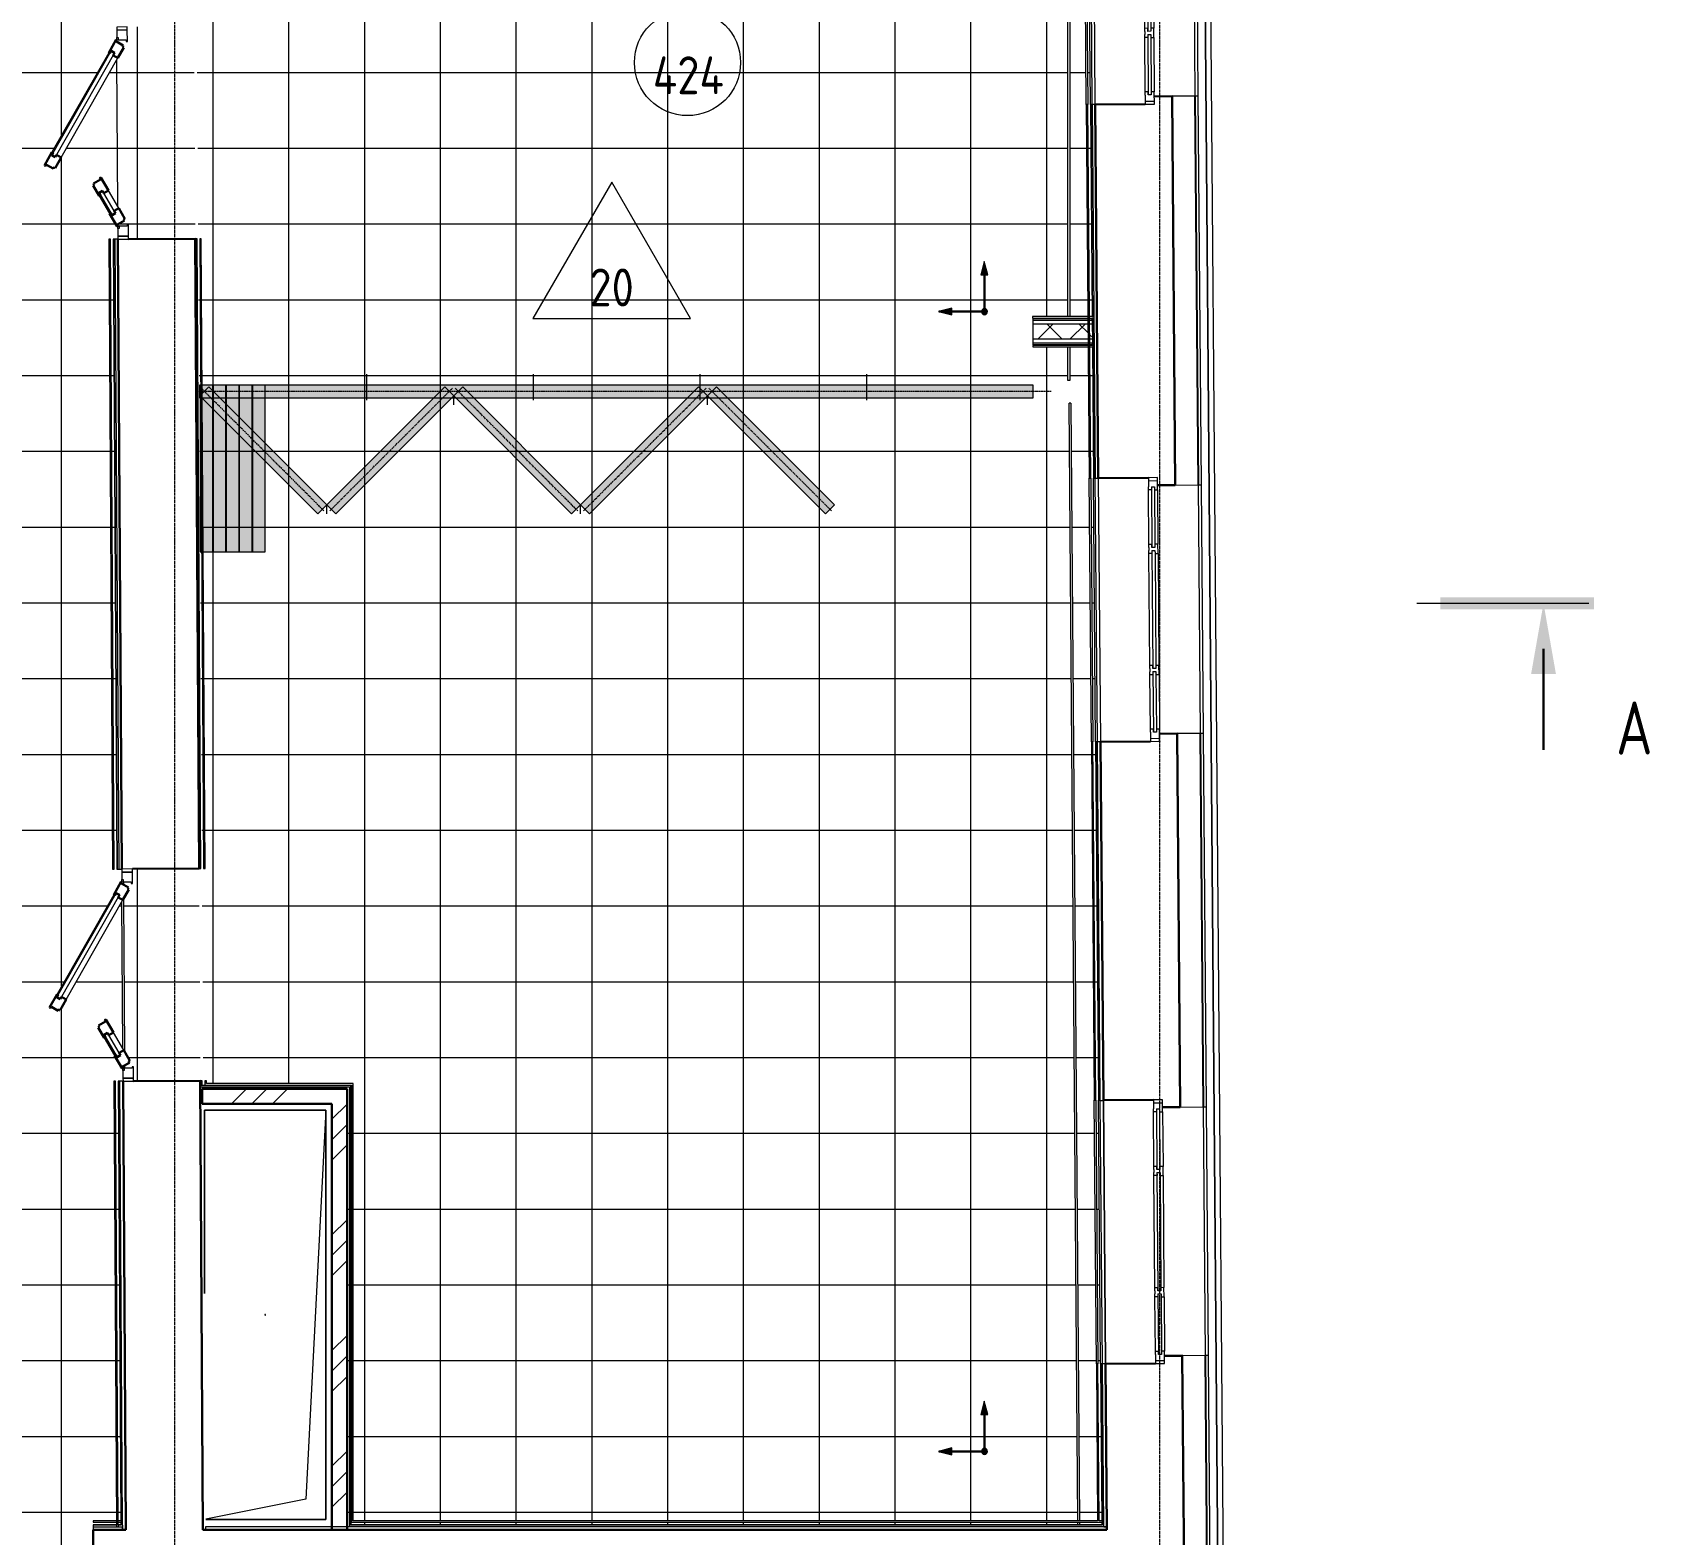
# Model space of a CAD drawing. Header units: millimetres. Extents: x -10915 to 62537, y -37640 to 44223.
# Drawn here: x 47909 to 58580, y 20563 to 30476 of the extents above; entities that cross this region are included whole.
import ezdxf

# ---------------------------------------------------------------- set-up
doc = ezdxf.new("R2010")
doc.units = ezdxf.units.MM
doc.linetypes.add('ADSK_Линия сетки', pattern=[25, 20, -2.5, 0, -2.5])
doc.linetypes.add('ADSK_Осевая', pattern=[14, 10, -2, 0, -2])
for name, color, linetype, lineweight in [('_ Окна', 7, 'Continuous', 9), ('Двери', 7, 'Continuous', 9), ('Марки', 7, 'Continuous', 20), ('Марки помещений', 7, 'Continuous', 20), ('Обобщенные модели', 7, 'Continuous', 18), ('Окна', 7, 'Continuous', 9), ('Оси', 7, 'Continuous', 9), ('Перекрытие', 7, 'Continuous', 18), ('Перекрытие штриховка', 7, 'Continuous', 18), ('Разрезы', 7, 'Continuous', 9), ('Стены внутренние', 7, 'Continuous', 18), ('Стены наружные', 7, 'Continuous', 18), ('Стены несущие', 7, 'Continuous', 30), ('Стены отделка', 7, 'Continuous', 30), ('Стены штриховка', 7, 'Continuous', 9), ('Узлы', 7, 'Continuous', 18)]:
    doc.layers.add(name, color=color, linetype=linetype, lineweight=lineweight)
doc.layers.add('Линии', color=7, linetype='Continuous', lineweight=9, true_color=0x00a600)
doc.styles.add('GOST Common_2', font='GOST_Common.ttf', dxfattribs={"width": 0.9, "height": 250})
doc.styles.add('GOST Common_5', font='GOST_Common.ttf', dxfattribs={"width": 0.8, "height": 350})
pattern_1 = [(45, (0, 0), (-381.661, 381.661), []), (45, (134.94, 0), (0, 763.322), []), (45, (-134.94, 0), (0, 763.322), [])]

# ---------------------------------------------------------------- blocks, each defined once
blk = doc.blocks.new('Дверь-Alumark_двупольная с глухим окном_S70 - 1400х2200 алюм ост Д30л-6298667-План полов 4-го этажа')
at = {"layer": 'Двери', "lineweight": 30}
for p, q in [((-81, 724), (-107, 679)), ((-107, 679), (-98, 674)), ((-98, 674), (-103, 666)), ((-103, 666), (-33, 626)), ((-85, 737), (-89, 729)), ((-89, 729), (-81, 724)), ((2, 687), (-85, 737)), ((-33, 626), (-16, 657)), ((-31, 666), (-18, 688)), ((-16, 657), (-31, 666)), ((-18, 688), (-3, 679)), ((-3, 679), (2, 687)), ((-219, 417), (-289, 377)), ((-284, 369), (-289, 377)), ((-269, 378), (-284, 369)), ((-271, 347), (-256, 356)), ((-254, 316), (-271, 347)), ((-256, 356), (-269, 378)), ((-254, 316), (-167, 366)), ((-215, 409), (-219, 417)), ((-206, 414), (-215, 409)), ((-180, 369), (-206, 414)), ((-172, 374), (-180, 369)), ((-167, 366), (-172, 374)), ((-406, 309), (-492, 259)), ((-492, 259), (-488, 252)), ((-488, 252), (-479, 257)), ((-479, 257), (-453, 212)), ((-453, 212), (-444, 217)), ((-444, 217), (-440, 209)), ((-440, 209), (-371, 249)), ((-417, 293), (-401, 302)), ((-404, 270), (-417, 293)), ((-401, 302), (-406, 309)), ((-388, 279), (-404, 270)), ((-371, 249), (-388, 279)), ((621, 249), (638, 279)), ((621, 249), (690, 209)), ((638, 279), (654, 270)), ((651, 302), (656, 309)), ((667, 293), (651, 302)), ((654, 270), (667, 293)), ((742, 259), (656, 309)), ((690, 209), (694, 217)), ((694, 217), (703, 212)), ((703, 212), (729, 257)), ((729, 257), (738, 252)), ((738, 252), (742, 259))]:
    blk.add_line(p, q, dxfattribs=at)
at = {"layer": 'Двери'}
for p, q in [((-31, 666), (-18, 688)), ((654, 270), (-31, 666)), ((-18, 688), (667, 293)), ((656, 309), (2, 687)), ((-33, 626), (621, 249)), ((-269, 378), (-417, 293)), ((-289, 377), (-406, 309)), ((-404, 270), (-256, 356)), ((-256, 356), (-269, 378)), ((-575, 255), (-575, 185)), ((-555, 255), (-575, 255)), ((-555, 185), (-555, 255)), ((-505, 255), (-555, 255)), ((-555, 255), (-555, 185)), ((-505, 246), (-505, 255)), ((-490, 246), (-505, 246)), ((-490, 194), (-490, 246)), ((-417, 293), (-404, 270)), ((-371, 249), (-254, 316)), ((667, 293), (654, 270)), ((755, 246), (740, 246)), ((740, 246), (740, 194)), ((755, 255), (755, 246)), ((805, 255), (755, 255)), ((825, 255), (805, 255)), ((805, 255), (805, 185)), ((805, 185), (805, 255)), ((825, 185), (825, 255)), ((-575, 185), (-555, 185)), ((-555, 185), (-480, 185)), ((-480, 194), (-490, 194)), ((-480, 185), (-480, 194)), ((740, 194), (730, 194)), ((730, 194), (730, 185)), ((730, 185), (805, 185)), ((805, 185), (825, 185))]:
    blk.add_line(p, q, dxfattribs=at)
blk = doc.blocks.new('Дверь-Alumark_двупольная с глухим окном_S70 - 1400х2200 алюм ост Д30л-4643773-План полов 4-го этажа')
at = {"layer": 'Двери', "lineweight": 30}
for p, q in [((-81, 724), (-107, 679)), ((-107, 679), (-98, 674)), ((-98, 674), (-103, 666)), ((-103, 666), (-33, 626)), ((-85, 737), (-89, 729)), ((-89, 729), (-81, 724)), ((2, 687), (-85, 737)), ((-33, 626), (-16, 657)), ((-31, 666), (-18, 688)), ((-16, 657), (-31, 666)), ((-18, 688), (-3, 679)), ((-3, 679), (2, 687)), ((-219, 417), (-289, 377)), ((-284, 369), (-289, 377)), ((-269, 378), (-284, 369)), ((-271, 347), (-256, 356)), ((-254, 316), (-271, 347)), ((-256, 356), (-269, 378)), ((-254, 316), (-167, 366)), ((-215, 409), (-219, 417)), ((-206, 414), (-215, 409)), ((-180, 369), (-206, 414)), ((-172, 374), (-180, 369)), ((-167, 366), (-172, 374)), ((-406, 309), (-492, 259)), ((-492, 259), (-488, 252)), ((-488, 252), (-479, 257)), ((-479, 257), (-453, 212)), ((-453, 212), (-444, 217)), ((-444, 217), (-440, 209)), ((-440, 209), (-371, 249)), ((-417, 293), (-401, 302)), ((-404, 270), (-417, 293)), ((-401, 302), (-406, 309)), ((-388, 279), (-404, 270)), ((-371, 249), (-388, 279)), ((621, 249), (638, 279)), ((621, 249), (690, 209)), ((638, 279), (654, 270)), ((651, 302), (656, 309)), ((667, 293), (651, 302)), ((654, 270), (667, 293)), ((742, 259), (656, 309)), ((690, 209), (694, 217)), ((694, 217), (703, 212)), ((703, 212), (729, 257)), ((729, 257), (738, 252)), ((738, 252), (742, 259))]:
    blk.add_line(p, q, dxfattribs=at)
at = {"layer": 'Двери'}
for p, q in [((-31, 666), (-18, 688)), ((654, 270), (-31, 666)), ((-18, 688), (667, 293)), ((656, 309), (2, 687)), ((-33, 626), (621, 249)), ((-269, 378), (-417, 293)), ((-289, 377), (-406, 309)), ((-404, 270), (-256, 356)), ((-256, 356), (-269, 378)), ((-575, 255), (-575, 185)), ((-555, 255), (-575, 255)), ((-555, 185), (-555, 255)), ((-505, 255), (-555, 255)), ((-555, 255), (-555, 185)), ((-505, 246), (-505, 255)), ((-490, 246), (-505, 246)), ((-490, 194), (-490, 246)), ((-417, 293), (-404, 270)), ((-371, 249), (-254, 316)), ((667, 293), (654, 270)), ((755, 246), (740, 246)), ((740, 246), (740, 194)), ((755, 255), (755, 246)), ((805, 255), (755, 255)), ((825, 255), (805, 255)), ((805, 255), (805, 185)), ((805, 185), (805, 255)), ((825, 185), (825, 255)), ((-575, 185), (-555, 185)), ((-555, 185), (-480, 185)), ((-480, 194), (-490, 194)), ((-480, 185), (-480, 194)), ((740, 194), (730, 194)), ((730, 194), (730, 185)), ((730, 185), (805, 185)), ((805, 185), (825, 185))]:
    blk.add_line(p, q, dxfattribs=at)
blk = doc.blocks.new('окно трехпол с фрамугой - 1700-2320_h_ _нов_-V24-План полов 4-го этажа')
at = {"layer": '_ Окна', "lineweight": 18}
for p, q in [((-790, 135), (-870, 135)), ((-870, 135), (-870, 75)), ((-810, 95), (-810, 115)), ((-810, 115), (-790, 115)), ((-790, 115), (-790, 135)), ((-370, 135), (-430, 135)), ((-430, 135), (-430, 115)), ((-430, 115), (-410, 115)), ((-410, 115), (-410, 95)), ((-390, 95), (-390, 115)), ((-390, 115), (-370, 115)), ((-370, 115), (-370, 135)), ((430, 135), (370, 135)), ((370, 135), (370, 115)), ((370, 115), (390, 115)), ((390, 115), (390, 95)), ((410, 95), (410, 115)), ((410, 115), (430, 115)), ((430, 115), (430, 135)), ((790, 135), (790, 115)), ((870, 135), (790, 135)), ((790, 115), (810, 115)), ((810, 115), (810, 95)), ((870, 75), (870, 135)), ((-870, 75), (-810, 75)), ((-810, 95), (-790, 95)), ((-790, 75), (-810, 75)), ((-790, 95), (-790, 75)), ((-430, 95), (-430, 75)), ((-410, 95), (-430, 95)), ((-410, 75), (-430, 75)), ((-410, 75), (-390, 75)), ((-390, 95), (-370, 95)), ((-370, 75), (-390, 75)), ((-370, 95), (-370, 75)), ((370, 95), (370, 75)), ((390, 95), (370, 95)), ((390, 75), (370, 75)), ((390, 75), (410, 75)), ((410, 95), (430, 95)), ((430, 75), (410, 75)), ((430, 95), (430, 75)), ((790, 95), (790, 75)), ((810, 95), (790, 95)), ((810, 75), (790, 75)), ((810, 75), (870, 75))]:
    blk.add_line(p, q, dxfattribs=at)
at = {"layer": '_ Окна'}
for p, q in [((-850, 75), (-850, 135)), ((-790, 115), (-430, 115)), ((-370, 115), (370, 115)), ((430, 115), (790, 115)), ((850, 75), (850, 135)), ((-810, 95), (-410, 95)), ((-390, 95), (390, 95)), ((410, 95), (810, 95))]:
    blk.add_line(p, q, dxfattribs=at)
at = {"layer": 'Окна'}
for p, q in [((-790, 135), (-430, 135)), ((-370, 135), (370, 135)), ((430, 135), (790, 135)), ((-430, 75), (-790, 75)), ((370, 75), (-370, 75)), ((790, 75), (430, 75))]:
    blk.add_line(p, q, dxfattribs=at)
blk = doc.blocks.new('GM_Отверстие прямоугольное _в плите_ - Отверстие-6220774-План полов 4-го этажа')
at = {"layer": 'Обобщенные модели'}
for p, q in [((-400, -1350), (-400, 1350)), ((-400, 1350), (391, 1350)), ((391, 1350), (-400, 1350)), ((-400, 1350), (-400, -1350)), ((-267, 1217), (391, 1348)), ((-400, -1350), (-267, 1217)), ((400, -140), (400, -1350)), ((400, -1350), (400, -140)), ((400, -1350), (-400, -1350)), ((-400, -1350), (400, -1350))]:
    blk.add_line(p, q, dxfattribs=at)
for start, end in [(360, 180), (180, 360), (60, 165), (300, 360), (195, 270)]:
    blk.add_arc((0, 0), 2.5, start, end, dxfattribs=at)
blk = doc.blocks.new('ADSK_Марка_Помещение_ОдноЗначение - Номер-159740-План полов 4-го этажа')
at = {"layer": 'Марки помещений'}
blk.add_circle((0, 0), 3.5, dxfattribs=at)
blk = doc.blocks.new('ADSK_Марка_ПерекрытиеПол - Экземпляр_Отделка пола-158379-План полов 4-го этажа')
at = {"layer": 'Марки', "color": 1, "true_color": 0xff0000}
for p, q in [((0, 9), (-5.2, 0)), ((5.2, 0), (0, 9)), ((-5.2, 0), (5.2, 0))]:
    blk.add_line(p, q, dxfattribs=at)
blk = doc.blocks.new('Разрез - Номер вида сзади_3_5 мм-16063-План полов 4-го этажа')
at = {"layer": 'Разрезы'}
for points in [[(9.8, 0.4), (9.8, -0.39), (-0.33, -0.39), (-0.33, 0.4)], [(2.18, -4.67), (3, 0), (3.82, -4.67)]]:
    blk.add_hatch(color=256, dxfattribs=at).paths.add_polyline_path(points)
at = {"layer": 'Разрезы', "lineweight": 30}
blk.add_line((3, -3), (3, -9.66), dxfattribs=at)

msp = doc.modelspace()

# ---------------------------------------------------------------- hatches: boundary and pattern name
at = {"layer": 'Перекрытие штриховка', "lineweight": 9, "true_color": 0x787878}
h = msp.add_hatch(dxfattribs=at)
h.set_pattern_fill('FP_19', color=8, style=0, pattern_type=2)
h.set_pattern_definition([(270, (102.2, 44711.3), (500, 3e-14), []), (0, (102.2, 44711.3), (0, 500), [])])
h.paths.add_polyline_path([(48397.821, 36552.623), (48399.749, 36554.61), (48397.809, 36554.61), (48397.821, 36552.743)])
h.paths.add_polyline_path([(46290.893, 12814.342), (48550.822, 12814.342), (48606.423, 18025.282), (48616.416, 18024.642), (48560.823, 12814.342), (48578.824, 12814.342), (48634.421, 18024.983), (48666.423, 18024.962), (48666.419, 18109.516), (48662.803, 18107.479), (48508.222, 18381.942), (48516.064, 18386.359), (48511.157, 18395.072), (48556.465, 18420.59), (48551.558, 18429.303), (48559.4, 18433.719), (48668.713, 18239.629), (48679.062, 19209.574), (48260.105, 18501.476), (48252.36, 18506.059), (48247.268, 18497.452), (48202.514, 18523.931), (48197.422, 18515.325), (48189.676, 18519.908), (48675.973, 19341.82), (48680.445, 19339.174), (48681.143, 19424.562), (48649.358, 19424.903), (48655.767, 20025.573), (48637.766, 20025.573), (48631.359, 19425.095), (48621.36, 19425.202), (48627.766, 20025.573), (48310.189, 20025.573), (48310.189, 20035.573), (48627.872, 20035.573), (48628.064, 20053.573), (48310.189, 20053.573), (48310.189, 20627.573), (48464.986, 20627.573), (48464.878, 20645.573), (48310.189, 20645.573), (48310.189, 20655.573), (48464.818, 20655.573), (48447.492, 23554.964), (48457.492, 23555.024), (48475.492, 20655.573), (48492.819, 20655.573), (48475.492, 23555.131), (48507.491, 23555.323), (48506.468, 23640.413), (48502.496, 23638.089), (48343.369, 23909.94), (48351.136, 23914.487), (48346.085, 23923.117), (48390.962, 23949.386), (48385.91, 23958.016), (48393.677, 23962.563), (48506.206, 23770.319), (48500.41, 24740.301), (48093.297, 24025.328), (48085.476, 24029.781), (48080.528, 24021.091), (48035.34, 24046.822), (48030.392, 24038.132), (48022.571, 24042.585), (48495.12, 24872.478), (48499.635, 24869.907), (48499.125, 24955.298), (48467.125, 24955.178), (48442.29, 29111.032), (48474.29, 29111.223), (48473.267, 29196.314), (48469.126, 29194.279), (48310.168, 29465.841), (48317.935, 29470.388), (48312.883, 29479.018), (48357.761, 29505.287), (48352.709, 29513.917), (48360.476, 29518.463), (48473.005, 29326.22), (48467.209, 30296.202), (48060.096, 29581.229), (48052.275, 29585.682), (48047.326, 29576.992), (48002.139, 29602.723), (47997.19, 29594.033), (47989.369, 29598.486), (48461.919, 30428.379), (48466.434, 30425.808), (48465.924, 30511.198), (48433.923, 30511.198), (48397.821, 36552.623), (48379.82, 36552.623), (48415.925, 30510.9), (48405.923, 30511.079), (48369.927, 36524.807), (48034.725, 36527.033), (48035.123, 36537.03), (48369.927, 36534.808), (48369.807, 36552.809), (48034.911, 36555.032), (48034.725, 36587.034), (47949.732, 36587.598), (47952.301, 36583.081), (47678.463, 36427.395), (47674.015, 36435.219), (47664.766, 36431.255), (47639.621, 36475.481), (47630.928, 36470.539), (47626.48, 36478.363), (47820.128, 36588.458), (46850.149, 36594.897), (47559.931, 36178.798), (47555.379, 36171.034), (47564.006, 36165.976), (47537.708, 36121.117), (47546.335, 36116.059), (47541.783, 36108.295), (46717.916, 36591.274), (46720.544, 36595.757), (46635.153, 36596.191), (46634.822, 36564.325), (46001.854, 36568.526), (46001.854, 36550.526), (46634.822, 36546.325), (46634.755, 36536.325), (46001.854, 36540.526), (46001.854, 20655.573), (46135.852, 20655.573), (46135.852, 36525), (46147.852, 36525), (46147.852, 20655.573), (46420.189, 20655.573), (46420.189, 20645.573), (46147.852, 20645.573), (46147.852, 20627.573), (46420.189, 20627.573), (46420.189, 20085.573), (46437.5, 20085.573), (46437.5, 20065.573), (46420.189, 20065.573), (46420.189, 20053.573), (46168.189, 20053.573), (46168.189, 20035.573), (46420.189, 20035.573), (46420.189, 20025.573), (46168.189, 20025.573), (46168.189, 12814.342)])
h.paths.add_polyline_path([(46158.189, 12814.342), (46158.189, 20025.573), (46155.189, 20025.573), (46155.189, 12814.342)])
h.paths.add_polyline_path([(48667.411, 18117.636), (48667.454, 18121.575), (48665.737, 18120.609), (48666.633, 18119.019)])
h.paths.add_polyline_path([(48680.322, 19327.628), (48680.364, 19331.567), (48678.627, 19328.631)])
h.paths.add_polyline_path([(48656.066, 20053.573), (48657.767, 20055.573), (48656.087, 20055.573)])
h.paths.add_polyline_path([(48637.873, 20035.573), (48655.874, 20035.573), (48655.767, 20053.573), (48638.065, 20053.573)])
h.paths.add_polyline_path([(46155.189, 20053.573), (46155.189, 20055.573), (46153.262, 20055.5)])
h.paths.add_polyline_path([(46158.189, 20035.573), (46158.189, 20053.573), (46155.189, 20053.573), (46155.189, 20035.573)])
h.paths.add_polyline_path([(48688.153, 20061.51), (48688.153, 20065.573), (48668.195, 20065.573), (48668.195, 20061.723), (48685.458, 20061.538)])
h.paths.add_polyline_path([(45973.854, 20627.573), (45991.854, 20627.573), (45991.854, 20645.573), (45973.854, 20645.573)])
h.paths.add_polyline_path([(48492.986, 20627.573), (48492.819, 20645.573), (48474.878, 20645.573), (48475.492, 20627.573), (48492.879, 20627.573)])
h.paths.add_polyline_path([(48494.998, 20625.573), (48494.879, 20627.573), (48492.986, 20627.573), (48494.986, 20625.584)])
h.paths.add_polyline_path([(46135.852, 20627.573), (46135.852, 20645.573), (46001.854, 20645.573), (46001.854, 20627.573), (46123.189, 20627.573)])
h.paths.add_polyline_path([(45991.854, 20655.573), (45991.854, 36540.592), (45973.854, 36540.712), (45973.854, 20655.573)])
h.paths.add_polyline_path([(48506.935, 23648.321), (48506.468, 23652.001), (48505.212, 23651.265), (48506.468, 23649.119)])
h.paths.add_polyline_path([(48499.704, 24858.36), (48499.125, 24861.323), (48497.993, 24859.335), (48499.125, 24858.69)])
h.paths.add_polyline_path([(48439.126, 24954.939), (48414.291, 29110.865), (48424.291, 29110.925), (48449.126, 24954.999), (48442.29, 24954.958)])
h.paths.add_polyline_path([(48473.734, 29204.222), (48473.267, 29207.901), (48472.011, 29207.166), (48473.267, 29205.02)])
h.paths.add_polyline_path([(48466.503, 30414.261), (48465.924, 30417.224), (48464.792, 30415.235), (48465.924, 30414.591)])
h.paths.add_polyline_path([(45973.854, 36568.712), (45971.854, 36570.252), (45971.854, 36568.725)])
h.paths.add_polyline_path([(45991.854, 36550.592), (45991.854, 36568.593), (45973.854, 36568.526), (45973.854, 36550.712)])
h.paths.add_polyline_path([(47939.159, 36585.962), (47942.125, 36587.649), (47938.186, 36587.675)])
h.paths.add_polyline_path([(46731.095, 36593.981), (46731.095, 36595.687), (46728.152, 36595.706)])
h = msp.add_hatch(dxfattribs=at)
h.set_pattern_fill('FP_50', color=8, style=0, pattern_type=2)
h.set_pattern_definition([(0, (-21897.8, 26211.3), (0, 500), []), (90, (-21897.8, 26211.3), (-500, 3e-14), [])])
h.paths.add_polyline_path([(50000.929, 20615.573), (50000.929, 23518.09), (49037.723, 23518.09), (49037.801, 23505.09), (49985.871, 23505.09), (49985.871, 20615.573)])
h.paths.add_polyline_path([(54968.647, 20625.573), (54968.485, 20627.573), (54966.631, 20627.573), (54968.631, 20625.589)])
h.paths.add_polyline_path([(50012.929, 20627.573), (54807.445, 20627.573), (54807.305, 20645.573), (50015.929, 20645.573), (50015.929, 23530.09), (50010.929, 23530.09), (50010.929, 23528.09), (50012.929, 23528.09), (50012.929, 20645.573)])
h.paths.add_polyline_path([(50010.929, 20625.573), (50012.929, 20627.573), (50010.929, 20627.573)])
h.paths.add_polyline_path([(54966.485, 20627.573), (54966.631, 20627.573), (54966.404, 20645.573), (54819.305, 20645.573), (54819.617, 20627.573), (54966.404, 20627.573)])
h.paths.add_polyline_path([(54819.227, 20655.573), (54938.404, 20655.573), (54875.762, 28400.824), (54754.282, 28400.824), (54754.282, 28178.462), (54742.282, 28178.462), (54742.282, 28400.824), (54510.563, 28400.824), (54510.563, 28410.824), (54742.282, 28410.824), (54742.282, 28413.824), (54510.189, 28413.824), (54510.189, 28587.824), (54742.282, 28587.824), (54742.282, 28590.824), (54509.027, 28590.824), (54510.189, 28600.824), (54742.282, 28600.824), (54742.282, 35989.794), (53089.296, 35989.794), (53089.296, 36491.246), (48980.02, 36520.998), (49015.914, 30514.485), (49005.914, 30514.425), (48969.84, 36549.07), (48959.852, 36549), (49037.651, 23530.09), (49047.652, 23530.09), (49047.481, 23558.55), (49057.482, 23558.55), (49057.652, 23540.09), (50025.929, 23540.09), (50025.929, 20655.573), (54807.227, 20655.573), (54749.695, 28028.464), (54761.695, 28028.558), (54818.88, 20700.049)])
h.paths.add_polyline_path([(54966.404, 20655.573), (54902.841, 28400.824), (54885.763, 28400.824), (54948.404, 20655.573), (54960.04, 20655.573)])
h.paths.add_polyline_path([(48577.49, 23555.741), (49017.482, 23558.43), (49009.112, 24958.345), (48569.126, 24955.298), (48569.243, 24860.715), (48560.691, 24860.718), (48560.632, 24870.664), (48510.389, 24870.353), (48510.498, 24852.214), (48543.181, 24833.604), (48538.232, 24824.914), (48546.053, 24820.461), (48511.055, 24758.996), (48517.074, 23751.753), (48552.805, 23690.711), (48545.037, 23686.164), (48550.089, 23677.534), (48517.631, 23658.535), (48517.739, 23640.385), (48567.982, 23640.686), (48567.982, 23650.686), (48576.922, 23650.739), (48577.478, 23557.792)])
h.paths.add_polyline_path([(49039.115, 24958.525), (49014.28, 29114.45), (49024.28, 29114.51), (49049.115, 24958.584)])
h.paths.add_polyline_path([(54754.282, 28410.824), (54875.681, 28410.824), (54875.657, 28413.824), (54754.282, 28413.824)])
h.paths.add_polyline_path([(54903.642, 28410.824), (54903.682, 28410.824), (54902.841, 28413.824), (54885.657, 28413.824), (54885.682, 28410.824), (54903.561, 28410.824)])
h.paths.add_polyline_path([(54892.833, 28587.824), (54902.251, 28587.824), (54902.146, 28590.824), (54884.226, 28590.824), (54884.25, 28587.824), (54892.769, 28587.824)])
h.paths.add_polyline_path([(54819.617, 28587.824), (54874.25, 28587.824), (54874.226, 28590.824), (54754.282, 28590.824), (54754.282, 28587.824)])
h.paths.add_polyline_path([(54892.769, 28600.824), (54902.146, 28600.824), (54842.159, 36017.794), (54754.282, 36017.794), (54754.282, 35999.794), (54824.304, 35999.794), (54884.145, 28600.824), (54890.833, 28600.824)])
h.paths.add_polyline_path([(54819.617, 28600.824), (54874.145, 28600.824), (54814.304, 35989.794), (54754.282, 35989.794), (54754.282, 28600.824)])
h.paths.add_polyline_path([(48544.289, 29111.642), (48984.28, 29114.331), (48975.915, 30514.246), (48535.925, 30511.198), (48536.042, 30416.616), (48527.49, 30416.618), (48527.431, 30426.564), (48475.43, 30426.564), (48475.342, 30441.253), (48466.342, 30441.2), (48466.434, 30425.808), (48469.187, 30422.955), (48466.48, 30418.2), (48466.503, 30414.261), (48509.979, 30389.505), (48505.031, 30380.815), (48512.503, 30375.748), (48467.209, 30296.202), (48473.267, 29325.772), (48519.603, 29246.611), (48511.942, 29241.884), (48516.888, 29233.435), (48473.717, 29207.166), (48474.296, 29203.262), (48477.062, 29198.536), (48473.78, 29196.614), (48474.296, 29181.225), (48482.871, 29181.276), (48482.871, 29196.276), (48534.781, 29196.586), (48534.781, 29206.587), (48543.721, 29206.64), (48544.279, 29113.271)])
h.paths.add_polyline_path([(54742.282, 35999.794), (54742.282, 36017.794), (53119.296, 36017.794), (53119.296, 36019.794), (53117.296, 36019.794), (53117.296, 36491.043), (53099.296, 36491), (53099.296, 35999.794), (53223.296, 35999.794)])
h.paths.add_polyline_path([(53117.296, 36501.044), (53117.296, 36519.044), (48979.853, 36549), (48980.02, 36530.998), (53099.296, 36501.174)])
h.paths.add_polyline_path([(53117.296, 36519.044), (53119.296, 36521.03), (53117.296, 36521.03)])
h.paths.add_polyline_path([(53129.296, 36550.958), (53129.296, 36553.219), (49377.982, 36578.118), (53123.518, 36551)])
at = {"layer": 'Стены внутренние', "lineweight": 9}
h = msp.add_hatch(dxfattribs=at)
h.set_pattern_fill('FP_3', color=256, style=0, pattern_type=2)
h.set_pattern_definition([(45, (0, 0), (-106.066, 106.066), []), (135, (0, 0), (-106.066, -106.066), [])])
h.paths.add_polyline_path([(54885.358, 28450.824), (54910.189, 28450.824), (54910.189, 28550.824), (54884.549, 28550.824)])
h.paths.add_polyline_path([(54518.7, 28450.824), (54875.358, 28450.824), (54874.549, 28550.824), (54510.189, 28550.824), (54510.189, 28450.824)])
h = msp.add_hatch(dxfattribs=at)
h.set_pattern_fill('FP_1', color=256, style=0, pattern_type=2)
h.set_pattern_definition(pattern_1)
h.paths.add_polyline_path([(49045.871, 23405.09), (49985.871, 23405.09), (49985.871, 23505.09), (49037.806, 23504.223), (49038.398, 23405.09)])
h = msp.add_hatch(dxfattribs=at)
h.set_pattern_fill('FP_1', color=256, style=0, pattern_type=2)
h.set_pattern_definition(pattern_1)
h.paths.add_polyline_path([(49985.871, 20595.573), (49985.871, 23405.09), (49885.871, 23405.09), (49885.871, 20595.573), (49890.559, 20595.573)])
at = {"layer": 'Узлы', "true_color": 0xff0000}
for points in [[(54168.459, 28875.119), (54214.067, 28875.119), (54190.442, 28963.29), (54171.682, 28888.045)], [(53977.03, 28611.092), (53977.03, 28656.7), (53888.86, 28633.075), (53950.433, 28617.723)], [(54191.682, 28613.075), (54196.858, 28613.757), (54204.247, 28617.723), (54205.824, 28618.933), (54209.002, 28623.075), (54211, 28627.899), (54211.682, 28633.075), (54211, 28638.251), (54209.002, 28643.075), (54205.824, 28647.217), (54201.682, 28650.396), (54196.858, 28652.394), (54191.682, 28653.075), (54186.505, 28652.394), (54181.682, 28650.396), (54177.539, 28647.217), (54174.361, 28643.075), (54172.363, 28638.251), (54171.682, 28633.075), (54172.363, 28627.899), (54174.361, 28623.075), (54179.116, 28617.723), (54181.682, 28615.755), (54186.505, 28613.757)], [(54214.067, 21355.119), (54190.442, 21443.29), (54168.459, 21355.119)], [(53977.03, 21091.092), (53977.03, 21136.7), (53888.86, 21113.075)], [(54191.682, 21093.075), (54196.858, 21093.757), (54201.682, 21095.755), (54205.824, 21098.933), (54209.002, 21103.075), (54211, 21107.899), (54211.682, 21113.075), (54211, 21118.251), (54209.002, 21123.075), (54205.824, 21127.217), (54201.682, 21130.396), (54196.858, 21132.394), (54191.682, 21133.075), (54186.505, 21132.394), (54181.682, 21130.396), (54177.539, 21127.217), (54174.361, 21123.075), (54172.363, 21118.251), (54171.682, 21113.075), (54172.363, 21107.899), (54174.361, 21103.075), (54177.539, 21098.933), (54181.682, 21095.755), (54186.505, 21093.757)]]:
    msp.add_hatch(color=1, dxfattribs=at).paths.add_polyline_path(points)
at = {"layer": 'Узлы', "true_color": 0xffffff}
h = msp.add_hatch(color=7, dxfattribs=at)
h.paths.add_polyline_path([(49275.05, 28065), (54512.567, 28065), (54512.567, 28149), (49030.05, 28149), (49030.552, 28065), (49273.05, 28065)])
h.paths.add_polyline_path([(49020.552, 28065), (49019.116, 28149), (49012.449, 28149), (49012.449, 28065), (49019.116, 28065)])
for points in [[(49027.78, 28065), (49030.552, 28065), (49030.05, 28149), (49020.05, 28149), (49020.552, 28065)], [(49036.623, 27049), (49030.552, 28065), (49020.552, 28065), (49026.623, 27049), (49031.653, 27049)], [(49187.05, 27049), (49187.05, 28065), (49103.05, 28065), (49103.05, 27049)], [(49273.05, 27049), (49273.05, 28065), (49189.05, 28065), (49189.05, 27049)], [(49359.05, 27049), (49359.05, 28065), (49275.05, 28065), (49275.05, 27049), (49352.952, 27049)], [(49445.05, 27049), (49445.05, 28065), (49361.05, 28065), (49361.05, 27049)], [(49912.089, 27299.484), (50677.605, 28065), (50558.811, 28065), (49852.692, 27358.881)], [(51467.724, 27299.484), (51527.121, 27358.881), (50821.002, 28065), (50702.208, 28065)], [(51586.518, 27299.484), (52352.034, 28065), (52233.24, 28065), (51527.121, 27358.881)], [(53142.153, 27299.484), (53201.55, 27358.881), (52495.431, 28065), (52376.637, 28065), (52975.986, 27465.651)]]:
    msp.add_hatch(color=7, dxfattribs=at).paths.add_polyline_path(points)
h = msp.add_hatch(color=7, dxfattribs=at)
h.paths.add_polyline_path([(49101.05, 27049), (49101.05, 28065), (49030.552, 28065), (49036.623, 27049), (49055.188, 27049)])
h.paths.add_polyline_path([(49026.623, 27049), (49020.552, 28065), (49017.05, 28065), (49017.05, 27049), (49024.28, 27049)])
h = msp.add_hatch(color=7, dxfattribs=at)
h.paths.add_polyline_path([(49793.295, 27299.484), (49852.692, 27358.881), (49445.05, 27766.524), (49445.05, 27647.73)])
h.paths.add_polyline_path([(49361.05, 27731.73), (49361.05, 27850.524), (49359.05, 27852.524), (49359.05, 27733.73)])
h.paths.add_polyline_path([(49275.05, 27817.73), (49275.05, 27936.524), (49273.05, 27938.524), (49273.05, 27819.73)])
h.paths.add_polyline_path([(49189.05, 27903.73), (49189.05, 28022.524), (49187.05, 28024.524), (49187.05, 27905.73)])
h.paths.add_polyline_path([(49103.05, 27989.73), (49103.05, 28065), (49101.05, 28065), (49101.05, 27991.73)])

# ---------------------------------------------------------------- linework, layer by layer
at = {"layer": 'Линии', "color": 1, "lineweight": 18, "true_color": 0xff0000}
for p, q in [((54190.442, 28963.29), (54168.459, 28875.119)), ((54214.067, 28875.119), (54190.442, 28963.29)), ((54168.459, 28875.119), (54214.067, 28875.119)), ((53977.03, 28656.7), (53888.86, 28633.075)), ((53888.86, 28633.075), (53977.03, 28611.092)), ((53977.03, 28611.092), (53977.03, 28656.7)), ((54190.442, 21443.29), (54168.459, 21355.119)), ((54168.459, 21355.119), (54214.067, 21355.119)), ((54214.067, 21355.119), (54190.442, 21443.29)), ((53977.03, 21136.7), (53888.86, 21113.075)), ((53977.03, 21091.092), (53977.03, 21136.7)), ((53888.86, 21113.075), (53977.03, 21091.092))]:
    msp.add_line(p, q, dxfattribs=at)
at = {"layer": 'Линии', "color": 1, "lineweight": 30, "true_color": 0xff0000}
for p, q in [((54191.682, 28633.075), (54191.682, 28933.075)), ((54191.682, 28633.075), (53891.682, 28633.075)), ((54191.682, 21113.075), (54191.682, 21413.075)), ((54191.682, 21113.075), (53891.682, 21113.075))]:
    msp.add_line(p, q, dxfattribs=at)
at = {"layer": 'Линии', "color": 7}
for p, q in [((50115.478, 28050), (50115.478, 28220)), ((51215.478, 28050), (51215.478, 28220)), ((52315.478, 28050), (52315.478, 28220)), ((53415.478, 28050), (53415.478, 28220)), ((54512.567, 28149), (49012.449, 28149)), ((49012.449, 28149), (49012.449, 28065)), ((49074.875, 28136.698), (49015.478, 28077.302)), ((49015.478, 28077.302), (49793.295, 27299.484)), ((49017.05, 28149), (49017.05, 27049)), ((49101.05, 28149), (49017.05, 28149)), ((49852.692, 27358.881), (49074.875, 28136.698)), ((49101.05, 27049), (49101.05, 28149)), ((49103.05, 28149), (49103.05, 27049)), ((49187.05, 28149), (49103.05, 28149)), ((49187.05, 27049), (49187.05, 28149)), ((49189.05, 28149), (49189.05, 27049)), ((49273.05, 28149), (49189.05, 28149)), ((49273.05, 27049), (49273.05, 28149)), ((49275.05, 28149), (49275.05, 27049)), ((49359.05, 28149), (49275.05, 28149)), ((49359.05, 27049), (49359.05, 28149)), ((49361.05, 28149), (49361.05, 27049)), ((49445.05, 28149), (49361.05, 28149)), ((49445.05, 27049), (49445.05, 28149)), ((50630.51, 28136.698), (49852.692, 27358.881)), ((49912.089, 27299.484), (50689.907, 28077.302)), ((50689.907, 28077.302), (50630.51, 28136.698)), ((50749.304, 28136.698), (50689.907, 28077.302)), ((50689.907, 28077.302), (51467.724, 27299.484)), ((50689.907, 28017.302), (50689.907, 28077.302)), ((51527.121, 27358.881), (50749.304, 28136.698)), ((52304.939, 28136.698), (51527.121, 27358.881)), ((51586.518, 27299.484), (52364.336, 28077.302)), ((52364.336, 28077.302), (52304.939, 28136.698)), ((52423.733, 28136.698), (52364.336, 28077.302)), ((52364.336, 28077.302), (53142.153, 27299.484)), ((52364.336, 28017.302), (52364.336, 28077.302)), ((53201.55, 27358.881), (52423.733, 28136.698)), ((54512.567, 28065), (54512.567, 28149)), ((49012.449, 28065), (54512.567, 28065)), ((49793.295, 27299.484), (49852.692, 27358.881)), ((49852.692, 27358.881), (49912.089, 27299.484)), ((49852.692, 27298.881), (49852.692, 27358.881)), ((51467.724, 27299.484), (51527.121, 27358.881)), ((51527.121, 27358.881), (51586.518, 27299.484)), ((51527.121, 27298.881), (51527.121, 27358.881)), ((53142.153, 27299.484), (53201.55, 27358.881)), ((49017.05, 27049), (49101.05, 27049)), ((49103.05, 27049), (49187.05, 27049)), ((49189.05, 27049), (49273.05, 27049)), ((49275.05, 27049), (49359.05, 27049)), ((49361.05, 27049), (49445.05, 27049))]:
    msp.add_line(p, q, dxfattribs=at)
at = {"layer": 'Линии', "color": 7, "linetype": 'ADSK_Осевая', "lineweight": 18}
for p, q in [((54632.567, 28107), (49005.885, 28107)), ((49833.601, 27318.576), (49023.963, 28128.213)), ((49871.784, 27318.576), (50681.422, 28128.213)), ((51508.029, 27318.576), (50698.392, 28128.213)), ((51546.213, 27318.576), (52355.85, 28128.213)), ((53182.458, 27318.576), (52372.821, 28128.213))]:
    msp.add_line(p, q, dxfattribs=at)
at = {"layer": 'Линии', "color": 1, "lineweight": 18, "true_color": 0xff0000}
for centre, start, end in [((54191.682, 28633.075), 0, 180), ((54191.682, 28633.075), 180, 360), ((54191.682, 21113.075), 0, 180), ((54191.682, 21113.075), 180, 360)]:
    msp.add_arc(centre, 20, start, end, dxfattribs=at)
at = {"layer": 'Оси', "linetype": 'ADSK_Линия сетки'}
for p, q in [((48849.565, -4909.651), (48849.565, 44222.998)), ((55349.565, -4909.651), (55349.565, 44222.998))]:
    msp.add_line(p, q, dxfattribs=at)
at = {"layer": 'Перекрытие'}
for p, q in [((48466.434, 30425.808), (48466.342, 30441.2)), ((48466.503, 30414.261), (48466.48, 30418.2)), ((48473.005, 29326.22), (48467.209, 30296.202)), ((48473.734, 29204.222), (48473.711, 29208.161)), ((48473.872, 29181.222), (48473.78, 29196.614)), ((48499.635, 24869.907), (48499.543, 24885.299)), ((48510.389, 24870.363), (48510.498, 24852.214)), ((48499.704, 24858.36), (48499.681, 24862.299)), ((48511.055, 24758.996), (48517.074, 23751.753)), ((48506.206, 23770.319), (48500.41, 24740.301)), ((48506.935, 23648.321), (48506.912, 23652.26)), ((48507.073, 23625.321), (48506.981, 23640.713)), ((48517.631, 23658.535), (48517.739, 23640.385))]:
    msp.add_line(p, q, dxfattribs=at)
at = {"layer": 'Разрезы', "lineweight": 20}
msp.add_line((57044.201, 26708.663), (58180.216, 26708.663), dxfattribs=at)
at = {"layer": 'Стены внутренние'}
for p, q in [((54742.282, 28600.824), (54742.282, 35989.794)), ((54754.282, 35989.794), (54754.282, 28600.824)), ((54862.834, 29999.321), (54848.762, 31739.264)), ((54858.762, 31739.345), (54872.834, 29999.402)), ((54902.833, 29999.645), (54888.769, 31738.588)), ((54922.832, 29999.807), (54908.768, 31738.75)), ((54742.282, 28587.824), (54742.282, 28590.824)), ((54754.282, 28590.824), (54754.282, 28587.824)), ((54742.282, 28410.824), (54742.282, 28413.824)), ((54742.282, 28178.462), (54742.282, 28400.824)), ((54754.282, 28413.824), (54754.282, 28410.824)), ((54754.282, 28400.824), (54754.282, 28178.462)), ((54754.282, 28178.462), (54742.282, 28178.462)), ((54761.695, 28028.558), (54749.695, 28028.464)), ((54807.227, 20655.573), (54749.695, 28028.464)), ((54761.695, 28028.558), (54819.227, 20655.573)), ((54896.842, 25794.464), (54882.77, 27534.407)), ((54892.769, 27534.488), (54906.841, 25794.545)), ((54936.84, 25794.787), (54922.776, 27533.731)), ((54942.776, 27533.892), (54956.84, 25794.949)), ((54930.041, 21689.604), (54915.968, 23429.547)), ((54925.968, 23429.628), (54940.04, 21689.685)), ((54970.039, 21689.927), (54955.975, 23428.87)), ((54990.039, 21690.089), (54975.975, 23429.032)), ((54975.975, 23429.032), (54990.039, 21690.089)), ((54807.446, 20627.508), (54807.305, 20645.573)), ((54819.305, 20645.573), (54819.446, 20627.513))]:
    msp.add_line(p, q, dxfattribs=at)
at = {"layer": 'Стены наружные'}
for p, q in [((55629.109, 32935.926), (55738.575, 19401.066)), ((55758.451, 16954.776), (55629.469, 32935.926)), ((55664.469, 32936.129), (55793.449, 16955.184)), ((54890.833, 29999.548), (54876.761, 31739.491)), ((55566.568, 31695.068), (55579.831, 30055.122)), ((55582.406, 30055.143), (55569.143, 31695.089)), ((55602.405, 30055.304), (55589.142, 31695.251)), ((54924.841, 25794.69), (54910.769, 27534.633)), ((55600.576, 27490.211), (55613.839, 25850.264)), ((55616.414, 25850.285), (55603.15, 27490.232)), ((55636.413, 25850.447), (55623.149, 27490.393)), ((54958.04, 21689.83), (54943.968, 23429.773)), ((55633.775, 23385.351), (55647.038, 21745.404)), ((55649.613, 21745.425), (55636.349, 23385.371)), ((55669.611, 21745.587), (55656.348, 23385.533))]:
    msp.add_line(p, q, dxfattribs=at)
at = {"layer": 'Стены несущие'}
for p, q in [((55252.821, 30002.475), (54922.832, 29999.807)), ((54922.832, 29999.807), (54942.768, 27534.892)), ((55432.411, 30053.93), (55312.415, 30052.959)), ((55312.827, 30001.961), (55312.819, 30002.961)), ((55429.844, 30052.909), (55432.419, 30052.93)), ((55450.581, 27488.998), (55429.844, 30052.909)), ((55429.844, 30052.909), (55450.581, 27488.998)), ((55432.419, 30052.93), (55432.411, 30053.93)), ((48474.29, 29111.223), (48499.125, 24955.298)), ((48499.125, 24955.298), (48474.296, 29110.223)), ((48984.281, 29114.271), (48544.289, 29111.642)), ((48984.281, 29114.271), (49009.116, 24958.345)), ((54942.768, 27534.892), (55272.757, 27537.561)), ((55333.159, 27488.048), (55450.581, 27488.998)), ((55466.419, 25849.072), (55346.423, 25848.102)), ((55463.852, 25848.051), (55466.427, 25848.072)), ((55483.78, 23384.137), (55463.852, 25848.051)), ((55463.852, 25848.051), (55483.78, 23384.137)), ((55466.427, 25848.072), (55466.419, 25849.072)), ((55286.829, 25797.618), (54956.84, 25794.949)), ((54956.84, 25794.949), (54975.967, 23430.032)), ((55346.835, 25797.103), (55346.827, 25798.103)), ((48569.124, 24955.716), (49009.116, 24958.345)), ((48525.178, 20595.573), (48507.491, 23555.323)), ((48507.491, 23555.323), (48525.178, 20595.573)), ((49017.482, 23558.37), (48577.49, 23555.741)), ((49035.187, 20595.573), (49017.482, 23558.37)), ((49017.482, 23558.37), (49017.651, 23530.09)), ((49985.871, 23505.09), (49030.391, 23505.09)), ((49030.391, 23505.09), (49030.391, 23405.09)), ((49985.871, 20595.573), (49985.871, 23505.09)), ((49030.391, 23405.09), (49885.871, 23405.09)), ((49885.871, 23405.09), (49885.871, 20595.573)), ((54975.967, 23430.032), (55305.956, 23432.701)), ((55366.358, 23383.188), (55483.78, 23384.137)), ((55320.028, 21692.758), (54990.039, 21690.089)), ((54990.039, 21690.089), (54998.891, 20595.573)), ((55499.618, 21744.212), (55379.622, 21743.241)), ((55380.034, 21692.243), (55380.026, 21693.243)), ((55497.051, 21743.191), (55499.626, 21743.212)), ((55497.051, 21743.191), (55516.008, 19399.266)), ((55499.626, 21743.212), (55499.618, 21744.212)), ((48525.178, 20595.573), (48310.189, 20595.573)), ((48310.189, 20595.573), (48310.189, 20085.573)), ((54998.891, 20595.573), (49035.187, 20595.573))]:
    msp.add_line(p, q, dxfattribs=at)
at = {"layer": 'Стены отделка', "lineweight": 9}
for p, q in [((54872.834, 29999.402), (54862.834, 29999.321)), ((54862.834, 29999.321), (54882.77, 27534.407)), ((54892.769, 27534.488), (54872.834, 29999.402)), ((54922.832, 29999.807), (54890.833, 29999.548)), ((54890.833, 29999.548), (54902.146, 28600.824)), ((54902.833, 29999.645), (54922.776, 27533.731)), ((55429.836, 30053.909), (55429.844, 30052.909)), ((55579.831, 30055.122), (55432.411, 30053.93)), ((55600.576, 27490.211), (55579.831, 30055.122)), ((55602.405, 30055.304), (55582.406, 30055.143)), ((55582.406, 30055.143), (55603.15, 27490.232)), ((55623.15, 27490.393), (55602.405, 30055.304)), ((48424.291, 29110.925), (48414.291, 29110.865)), ((48414.291, 29110.865), (48439.126, 24954.939)), ((48449.126, 24954.999), (48424.291, 29110.925)), ((48474.29, 29111.223), (48442.29, 29111.032)), ((48442.29, 29111.032), (48467.126, 24955.106)), ((48454.29, 29111.104), (48454.296, 29110.104)), ((48474.296, 29110.223), (48474.29, 29111.223)), ((48996.281, 29114.343), (48984.281, 29114.271)), ((49021.116, 24958.417), (48996.281, 29114.343)), ((49024.28, 29114.51), (49014.28, 29114.45)), ((49014.28, 29114.45), (49039.115, 24958.525)), ((49049.115, 24958.584), (49024.28, 29114.51)), ((54902.146, 28600.824), (54509.027, 28600.824)), ((54509.027, 28600.824), (54509.027, 28590.824)), ((54509.027, 28590.824), (54902.226, 28590.824)), ((54510.189, 28587.824), (54510.189, 28413.824)), ((54902.251, 28587.824), (54510.189, 28587.824)), ((54510.189, 28575.824), (54910.189, 28575.824)), ((54902.226, 28590.824), (54902.251, 28587.824)), ((54902.348, 28575.824), (54903.561, 28425.824)), ((54910.189, 28425.824), (54910.189, 28575.824)), ((54910.189, 28425.824), (54510.189, 28425.824)), ((54510.189, 28413.824), (54903.658, 28413.824)), ((54903.682, 28410.824), (54510.563, 28410.824)), ((54510.563, 28410.824), (54510.563, 28400.824)), ((54510.563, 28400.824), (54903.763, 28400.824)), ((54903.658, 28413.824), (54903.682, 28410.824)), ((54903.763, 28400.824), (54910.769, 27534.633)), ((54882.77, 27534.407), (54892.769, 27534.488)), ((54910.769, 27534.633), (54922.768, 27534.73)), ((54922.776, 27533.731), (54942.776, 27533.892)), ((54942.776, 27533.892), (54942.768, 27534.892)), ((55450.581, 27488.998), (55600.576, 27490.211)), ((55603.15, 27490.232), (55623.15, 27490.393)), ((55463.844, 25849.051), (55463.852, 25848.051)), ((55613.839, 25850.264), (55466.419, 25849.072)), ((55633.775, 23385.351), (55613.839, 25850.264)), ((55636.413, 25850.447), (55616.414, 25850.285)), ((55616.414, 25850.285), (55636.349, 23385.371)), ((55656.349, 23385.533), (55636.413, 25850.447)), ((54906.841, 25794.545), (54896.842, 25794.464)), ((54896.842, 25794.464), (54915.968, 23429.547)), ((54925.968, 23429.628), (54906.841, 25794.545)), ((54956.84, 25794.949), (54924.841, 25794.69)), ((54924.841, 25794.69), (54943.968, 23429.773)), ((54955.975, 23428.87), (54936.84, 25794.787)), ((54975.975, 23429.032), (54956.84, 25794.949)), ((48439.126, 24954.939), (48449.126, 24954.999)), ((48467.126, 24955.106), (48499.125, 24955.298)), ((49021.112, 24959.093), (49009.112, 24959.021)), ((49009.112, 24959.021), (49009.116, 24958.345)), ((49009.116, 24958.345), (49021.116, 24958.417)), ((49021.116, 24958.417), (49021.112, 24959.093)), ((49021.116, 24958.417), (49021.116, 24958.417)), ((49039.115, 24958.525), (49049.115, 24958.584)), ((48457.492, 23555.024), (48447.492, 23554.964)), ((48447.492, 23554.964), (48464.986, 20627.573)), ((48474.986, 20627.573), (48457.492, 23555.024)), ((48507.491, 23555.323), (48475.492, 23555.131)), ((48475.492, 23555.131), (48492.819, 20655.573)), ((49029.482, 23558.442), (49017.482, 23558.37)), ((49017.651, 23530.09), (49029.651, 23530.09)), ((49017.723, 23518.09), (50000.929, 23518.09)), ((49029.651, 23530.09), (49029.482, 23558.442)), ((49029.482, 23558.442), (49029.482, 23558.442)), ((49029.651, 23530.09), (49029.482, 23558.442)), ((49029.651, 23530.09), (50015.929, 23530.09)), ((49057.481, 23558.609), (49047.481, 23558.55)), ((49047.481, 23558.55), (49047.652, 23530.09)), ((49057.592, 23540.09), (49057.481, 23558.609)), ((50025.929, 23540.09), (49057.592, 23540.09)), ((50000.929, 23518.09), (50000.929, 20615.573)), ((50012.929, 20627.573), (50012.929, 23528.09)), ((50015.929, 23530.09), (50015.929, 20645.573)), ((50025.929, 20655.573), (50025.929, 23540.09)), ((54915.968, 23429.547), (54925.968, 23429.628)), ((54943.968, 23429.773), (54955.967, 23429.87)), ((54955.975, 23428.87), (54975.975, 23429.032)), ((55483.78, 23384.137), (55633.775, 23385.351)), ((55636.349, 23385.371), (55656.349, 23385.533)), ((54940.04, 21689.685), (54930.041, 21689.604)), ((54930.041, 21689.604), (54938.404, 20655.573)), ((54948.404, 20655.573), (54940.04, 21689.685)), ((54990.039, 21690.089), (54958.04, 21689.83)), ((54958.04, 21689.83), (54966.404, 20655.573)), ((54978.731, 20615.308), (54970.039, 21689.927)), ((54998.73, 20615.469), (54990.039, 21690.089)), ((55497.043, 21744.191), (55497.051, 21743.191)), ((55647.038, 21745.404), (55499.618, 21744.212)), ((55666.003, 19400.479), (55647.038, 21745.404)), ((55669.612, 21745.587), (55649.613, 21745.425)), ((55649.613, 21745.425), (55668.578, 19400.5)), ((55688.577, 19400.661), (55669.612, 21745.587)), ((48492.819, 20655.573), (48310.189, 20655.573)), ((48310.189, 20655.573), (48310.189, 20645.573)), ((48310.189, 20645.573), (48492.879, 20645.573)), ((48310.189, 20627.573), (48310.189, 20595.573)), ((48464.986, 20627.573), (48310.189, 20627.573)), ((48310.189, 20615.573), (48505.178, 20615.573)), ((48492.986, 20627.573), (48474.986, 20627.573)), ((48492.879, 20645.573), (48492.986, 20627.573)), ((48504.998, 20625.573), (48505.178, 20595.453)), ((48505.178, 20595.573), (48505.178, 20615.573)), ((48505.178, 20595.453), (48525.178, 20595.573)), ((49035.188, 20595.463), (49055.188, 20595.583)), ((49052.329, 20615.573), (49052.329, 20595.573)), ((54998.891, 20615.573), (49052.329, 20615.573)), ((54966.631, 20627.573), (50012.929, 20627.573)), ((50015.929, 20645.573), (54966.485, 20645.573)), ((54938.404, 20655.573), (50025.929, 20655.573)), ((54966.404, 20655.573), (54948.404, 20655.573)), ((54966.485, 20645.573), (54966.631, 20627.573)), ((54978.731, 20615.308), (54998.73, 20615.469)), ((54998.891, 20595.573), (54998.891, 20615.573))]:
    msp.add_line(p, q, dxfattribs=at)
at = {"layer": 'Стены штриховка'}
for p, q in [((54892.833, 29999.564), (54904.146, 28600.824)), ((48444.29, 29111.044), (48469.126, 24955.118)), ((48454.296, 29110.104), (48479.125, 24955.178)), ((49019.116, 24958.405), (48994.281, 29114.331)), ((54902.146, 28600.824), (54914.146, 28600.824)), ((54902.267, 28585.824), (54510.189, 28585.824)), ((54910.189, 28550.824), (54510.189, 28550.824)), ((54902.226, 28590.824), (54914.227, 28590.824)), ((54902.348, 28575.824), (54902.267, 28585.824)), ((54904.227, 28590.824), (54905.682, 28410.824)), ((54910.189, 28450.824), (54510.189, 28450.824)), ((54510.189, 28415.824), (54903.642, 28415.824)), ((54903.642, 28415.824), (54903.561, 28425.824)), ((54903.682, 28410.824), (54915.683, 28410.824)), ((54903.763, 28400.824), (54915.764, 28400.824)), ((54905.763, 28400.824), (54912.769, 27534.65)), ((54926.841, 25794.707), (54945.967, 23429.789)), ((49019.116, 24958.405), (49019.112, 24959.081)), ((48477.492, 23555.143), (48494.819, 20655.573)), ((48504.998, 20625.573), (48487.491, 23555.203)), ((49027.663, 23528.09), (49027.482, 23558.43)), ((49027.651, 23530.09), (49027.482, 23558.43)), ((50012.929, 23528.09), (49027.663, 23528.09)), ((50010.929, 20625.573), (50010.929, 23530.09)), ((50012.929, 23528.09), (50012.929, 23530.09)), ((54960.04, 21689.846), (54968.405, 20655.573)), ((48464.998, 20625.573), (48310.189, 20625.573)), ((48464.986, 20627.573), (48465.058, 20615.573)), ((48474.986, 20627.573), (48475.058, 20615.573)), ((48494.998, 20625.573), (48474.998, 20625.573)), ((48492.819, 20655.573), (48504.819, 20655.573)), ((48492.879, 20645.573), (48504.879, 20645.573)), ((48494.879, 20645.573), (48494.998, 20625.573)), ((54968.647, 20625.573), (50010.929, 20625.573)), ((54966.404, 20655.573), (54978.405, 20655.573)), ((54966.485, 20645.573), (54978.486, 20645.573)), ((54968.485, 20645.573), (54968.647, 20625.573))]:
    msp.add_line(p, q, dxfattribs=at)

# ---------------------------------------------------------------- block references
at = {"layer": 'Двери', "rotation": 90.34238668725965}
for name, p in [('Дверь-Alumark_двупольная с глухим окном_S70 - 1400х2200 алюм ост Д30л-6298667-План полов 4-го этажа', (48725.849, 29687.737)), ('Дверь-Alumark_двупольная с глухим окном_S70 - 1400х2200 алюм ост Д30л-4643773-План полов 4-го этажа', (48759.05, 24131.836))]:
    msp.add_blockref(name, p, dxfattribs=at)
at = {"layer": 'Марки', "color": 1, "true_color": 0xff0000, "xscale": 99.99999999999993, "yscale": 99.99999999999993, "zscale": 99.99999999999993}
msp.add_blockref('ADSK_Марка_ПерекрытиеПол - Экземпляр_Отделка пола-158379-План полов 4-го этажа', (51732.407, 28588.3), dxfattribs=at)
at = {"layer": 'Марки помещений', "xscale": 99.99999999999993, "yscale": 99.99999999999993, "zscale": 99.99999999999993}
msp.add_blockref('ADSK_Марка_Помещение_ОдноЗначение - Номер-159740-План полов 4-го этажа', (52232.387, 30276.313), dxfattribs=at)
at = {"layer": 'Обобщенные модели', "rotation": 180}
msp.add_blockref('GM_Отверстие прямоугольное _в плите_ - Отверстие-6220774-План полов 4-го этажа', (49445.871, 22014.424), dxfattribs=at)
at = {"layer": 'Окна', "rotation": 270.4633818725627}
for p in [(55170.788, 30871.84), (55204.795, 26666.983), (55237.994, 22562.123)]:
    msp.add_blockref('окно трехпол с фрамугой - 1700-2320_h_ _нов_-V24-План полов 4-го этажа', p, dxfattribs=at)
at = {"layer": 'Разрезы', "lineweight": 50, "extrusion": (0, 0, -1), "xscale": 99.99999999999993, "yscale": 99.99999999999993, "zscale": 99.99999999999993}
msp.add_blockref('Разрез - Номер вида сзади_3_5 мм-16063-План полов 4-го этажа', (-58180.216, 26708.663), dxfattribs=at)

# ---------------------------------------------------------------- texts
at = {"layer": 'Марки', "color": 1, "lineweight": 9, "true_color": 0xff0000, "insert": (51731.376, 28792.726), "char_height": 250, "width": 327.6, "attachment_point": 5, "line_spacing_factor": 1.022766, "style": 'GOST Common_2'}
msp.add_mtext('\\pxqc,t1.44,2.88,4.32,5.76,7.2,8.64,10.08,11.52,12.96,14.4,15.84,17.28,18.72,20.16,21.6,23.04,24.48,25.92,27.36,28.8,30.24,31.68,33.12,34.56,36,37.44,38.88,40.32,41.76,43.2,44.64,46.08;{20}', dxfattribs=at)
at = {"layer": 'Марки помещений', "lineweight": 9, "insert": (52237.78, 30192.731), "char_height": 250, "width": 523.8, "attachment_point": 5, "line_spacing_factor": 1.022766, "style": 'GOST Common_2'}
msp.add_mtext('\\pxqc,t1.8,3.6,5.4,7.2,9,10.8,12.6,14.4,16.2,18,19.8,21.6,23.4,25.2,27,28.8,30.6,32.4,34.2,36,37.8,39.6,41.4,43.2,45,46.8,48.6,50.4,52.2,54,55.8,57.6;{424}', dxfattribs=at)
at = {"layer": 'Разрезы', "insert": (58479.452, 25885.531), "char_height": 350, "width": 259.2, "attachment_point": 5, "line_spacing_factor": 1.022766, "style": 'GOST Common_5'}
msp.add_mtext('\\pxqc,t2.90286,5.80571,8.70857,11.61143,14.51429,17.41714,20.32,23.22286,26.12571,29.02857,31.93143,34.83429,37.73714,40.64,43.54286,46.44571,49.34857,52.25143,55.15429,58.05714,60.96,63.86286,66.76571,69.66857,72.57143,75.47429,78.37714,81.28,84.18286,87.08571,89.98857,92.89143;{А}', dxfattribs=at)

doc.saveas('drawing.dxf')
